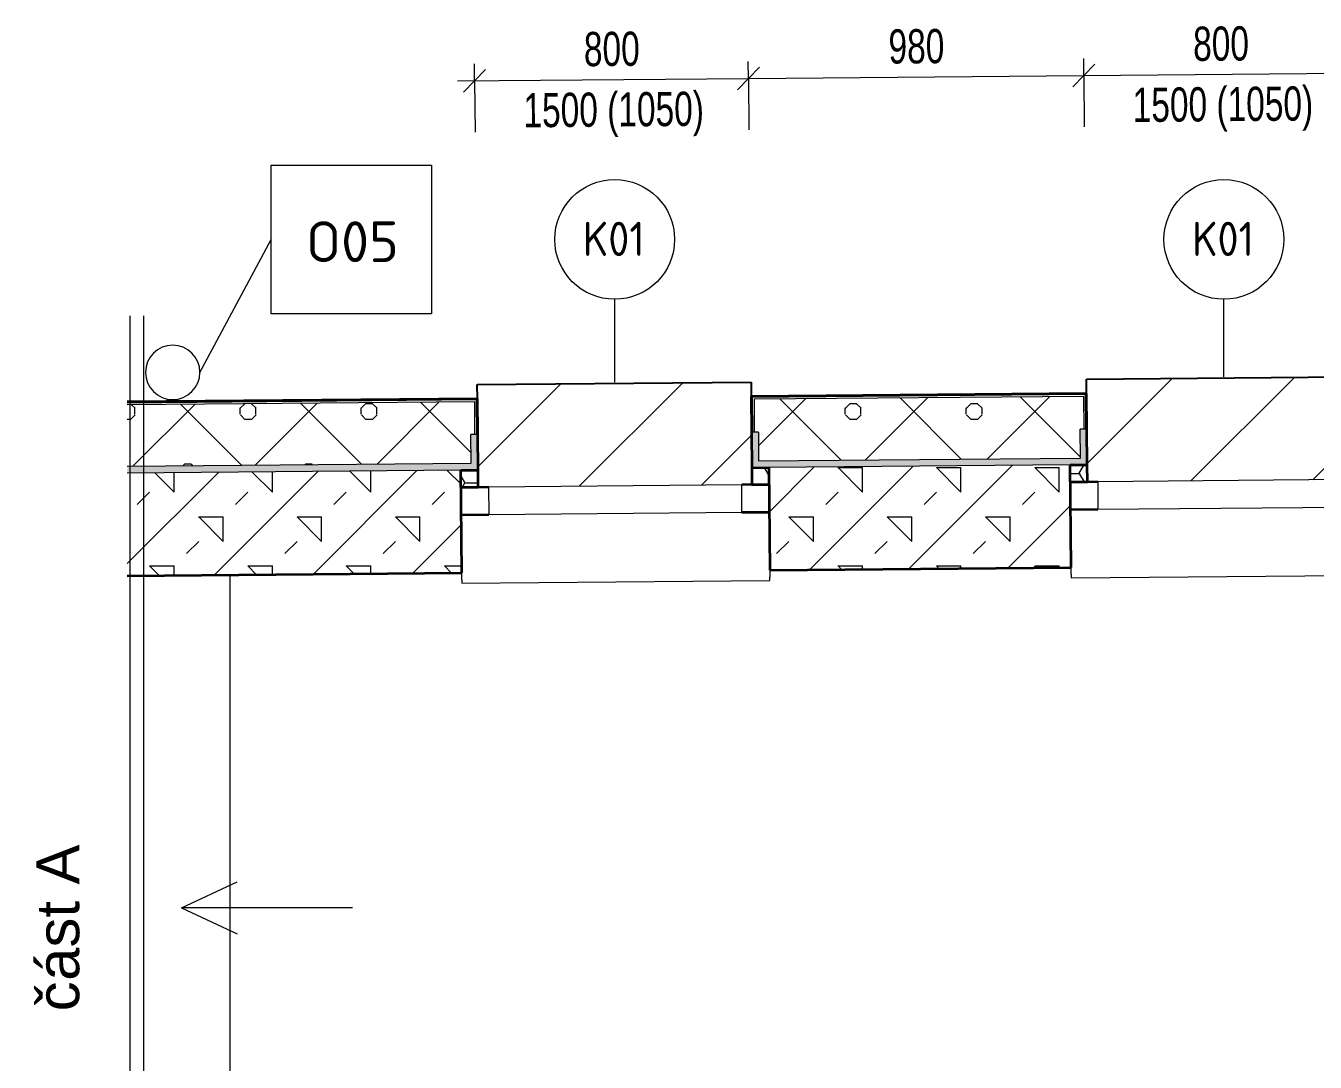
# Model space of a CAD drawing. Header units: millimetres. Extents: x 48671 to 278361, y -45352 to 20466.
# Drawn here: x 48671 to 52438, y -18872 to -15843 of the extents above; entities that cross this region are included whole.
import ezdxf

# ---------------------------------------------------------------- set-up
doc = ezdxf.new("R2010")
doc.units = ezdxf.units.MM
for name, color, linetype, lineweight in [('A-ANNO-DIMS', 211, 'Continuous', 9), ('A-ANNO-DIMS-50', 211, 'Continuous', 9), ('A-DETL-THIN', 151, 'Continuous', 13), ('A-FLOR', 192, 'Continuous', 13), ('A-GENM', 13, 'Continuous', 13), ('A-GLAZ', 151, 'Continuous', 13), ('A-WALL', 113, 'Continuous', 13), ('A-WALL-PATT', 111, 'Continuous', 35), ('E-POWR-CNDT-IDEN', 130, 'Continuous', 9), ('E-POWR-RISE', 130, 'Continuous', 13), ('G-ANNO-TEXT', 231, 'Continuous', 9), ('Q-SPCQ', 91, 'Continuous', 13), ('Q-SPCQ-IDEN', 132, 'Continuous', 9)]:
    doc.layers.add(name, color=color, linetype=linetype, lineweight=lineweight)
doc.styles.add('Arial', font='arial.ttf', dxfattribs={"height": 125})
doc.styles.add('Arial_1', font='arial.ttf', dxfattribs={"width": 0.7, "height": 100})
doc.styles.add('ISOCPEUR_1', font='isocpeur.ttf', dxfattribs={"width": 0.9, "height": 100})
doc.styles.add('ISOCPEUR_2', font='isocpeur.ttf', dxfattribs={"height": 119.0625})
doc.dimstyles.new('Vnitřní_-_průhledné', dxfattribs={"dimscale": 304.8, "dimtxt": 102.02594, "dimasz": 0.213255, "dimexe": 0.164042, "dimexo": 0.0625, "dimgap": 0.032808, "dimtad": 1, "dimdec": 0, "dimrnd": 5, "dimzin": 0, "dimdsep": 46, "dimtxsty": 'Arial_1', "dimblk1": 'OBLIQUE', "dimblk2": 'OBLIQUE', "dimsah": 1, "dimcen": 0.09, "dimdle": 0.164042, "dimazin": 0, "dimtfac": 1, "dimtdec": 4, "dimtix": 1, "dimtmove": 0, "dimatfit": 3, "dimfxl": 0.492126, "dimfxlon": 1, "dimtvp": 1, "dimtolj": 1, "dimtzin": 0, "dimarcsym": 2})

# ---------------------------------------------------------------- blocks, each defined once
blk = doc.blocks.new('OKNO_1k_nadsvetlik - OKNO_1k_nadsvetlik_900 x 1500-2283953-1NP_NÁVRH B')
at = {"layer": 'A-GLAZ'}
h = blk.add_hatch(dxfattribs=at)
h.set_pattern_fill('FP_29', color=256, style=0, pattern_type=2)
h.set_pattern_definition([(359.50002, (-50240.765, 17727.03), (75.37499, 42.643887), [50, -100]), (59.5, (-50190.767, 17726.595), (0.756835, 86.598598), [50, -100]), (299.5, (-50190.767, 17726.595), (74.61817, -43.954737), [50, -100])])
h.paths.add_polyline_path([(-450, 100), (-400, 100), (-400, 150), (-450, 150), (-450, 141.3)])
h.paths.add_polyline_path([(400, 100), (450, 100), (450, 150), (400, 150)])
at = {"layer": 'A-GLAZ', "lineweight": 35}
for p, q in [((-400, 100), (-400, 150)), ((400, 150), (400, 100)), ((-450, 100), (-400, 100)), ((-370, 100), (-450, 100)), ((450, 100), (370, 100)), ((400, 100), (450, 100)), ((-450, 20), (-370, 20)), ((370, 20), (450, 20))]:
    blk.add_line(p, q, dxfattribs=at)
at = {"layer": 'A-GLAZ'}
for p, q in [((370, 100), (-370, 100)), ((-370, 100), (-370, 20)), ((370, 20), (370, 100)), ((-370, 20), (370, 20))]:
    blk.add_line(p, q, dxfattribs=at)
blk = doc.blocks.new('parapet s nosem_vnitní - parapet s nosem_vnitní-1280301-1NP_NÁVRH B')
at = {"layer": 'A-GENM'}
for p, q in [((-450, -190), (-450, -170)), ((450, -170), (450, -190)), ((-450, -190), (-450, -200)), ((-450, -200), (450, -200)), ((450, -200), (450, -190))]:
    blk.add_line(p, q, dxfattribs=at)
blk = doc.blocks.new('parapet_ext - parapet_ext-1802001-1NP_NÁVRH B')
at = {"layer": 'Q-SPCQ'}
h = blk.add_hatch(dxfattribs=at)
h.set_pattern_fill('FP_30', color=11, style=0, pattern_type=2)
h.set_pattern_definition([(44.5, (-50240.76, 17627.03), (-175.2273, 178.3126), [])])
h.paths.add_polyline_path([(-400, 0), (400, 0.4), (400, 300), (-400, 300), (-400, 0.3)])
at = {"layer": 'Q-SPCQ', "color": 21, "lineweight": 25}
for p, q in [((-400, 258), (-400, 300)), ((-400, 300), (400, 300)), ((400, 300), (400, 258))]:
    blk.add_line(p, q, dxfattribs=at)
blk = doc.blocks.new('OKNO_1k_nadsvetlik - OKNO_1k_nadsvetlik_900 x 1500-V2-1NP_NÁVRH B')
at = {"layer": 'A-GLAZ'}
h = blk.add_hatch(dxfattribs=at)
h.set_pattern_fill('FP_31', color=256, style=0, pattern_type=2)
h.set_pattern_definition([(359.50002, (-52020.765, 17727.03), (75.37499, 42.643887), [50, -100]), (59.5, (-51970.767, 17726.595), (0.756835, 86.598598), [50, -100]), (299.5, (-51970.767, 17726.595), (74.61817, -43.954737), [50, -100])])
h.paths.add_polyline_path([(-450, 100), (-400, 100), (-400, 150), (-450, 150), (-450, 142.3)])
h.paths.add_polyline_path([(400, 100), (450, 100), (450, 150), (400, 150)])
at = {"layer": 'A-GLAZ', "lineweight": 35}
for p, q in [((-400, 100), (-400, 150)), ((400, 150), (400, 100)), ((-450, 100), (-400, 100)), ((-370, 100), (-450, 100)), ((450, 100), (370, 100)), ((400, 100), (450, 100)), ((-450, 20), (-370, 20)), ((370, 20), (450, 20))]:
    blk.add_line(p, q, dxfattribs=at)
at = {"layer": 'A-GLAZ'}
for p, q in [((370, 100), (-370, 100)), ((-370, 100), (-370, 20)), ((370, 20), (370, 100)), ((-370, 20), (370, 20))]:
    blk.add_line(p, q, dxfattribs=at)
blk = doc.blocks.new('parapet_ext - parapet_ext-V3-1NP_NÁVRH B')
at = {"layer": 'Q-SPCQ'}
h = blk.add_hatch(dxfattribs=at)
h.set_pattern_fill('FP_32', color=11, style=0, pattern_type=2)
h.set_pattern_definition([(44.5, (-52020.76, 17627.03), (-175.2273, 178.3126), [])])
h.paths.add_polyline_path([(-400, 0), (400, 0.4), (400, 300), (-400, 300), (-400, 0.3)])
at = {"layer": 'Q-SPCQ', "color": 21, "lineweight": 25}
for p, q in [((-400, 258), (-400, 300)), ((-400, 300), (400, 300)), ((400, 300), (400, 258))]:
    blk.add_line(p, q, dxfattribs=at)
blk = doc.blocks.new('DIMBLOCK67-1NP_NÁVRH B')
at = {"layer": 'A-ANNO-DIMS-50'}
for p, q in [((49982.3, -16003.9), (49981.9, -15953.9)), ((50782.3, -15996.9), (50781.9, -15946.9)), ((49932.3, -16004.3), (50782.3, -15996.9)), ((49982.3, -16003.9), (49983.6, -16153.8)), ((50782.3, -15996.9), (50783.6, -16146.9))]:
    blk.add_line(p, q, dxfattribs=at)
at = {"layer": 'A-ANNO-DIMS-50', "lineweight": 18}
for p, q in [((49982.3, -16003.9), (50014.5, -15971.1)), ((50782.3, -15996.9), (50814.5, -15964.1)), ((49982.3, -16003.9), (49950.1, -16036.6)), ((50782.3, -15996.9), (50750.1, -16029.7))]:
    blk.add_line(p, q, dxfattribs=at)
at = {"layer": 'A-ANNO-DIMS-50', "color": 0, "char_height": 100, "attachment_point": 1, "rotation": 0.5, "line_spacing_factor": 0.941778, "style": 'Arial_1'}
for s, insert, width in [('800', (50301, -15861.2), 192.123), ('1500 (1050)', (50124.4, -16039.8), 619.69)]:
    blk.add_mtext(s, dxfattribs=dict(at, insert=insert, width=width))
blk = doc.blocks.new('_Oblique')
at = {"color": 0, "linetype": 'ByBlock', "lineweight": -2}
blk.add_line((-0.5, -0.5), (0.5, 0.5), dxfattribs=at)
blk = doc.blocks.new('DIMBLOCK68-1NP_NÁVRH B')
at = {"layer": 'A-ANNO-DIMS-50'}
for p, q in [((50782.3, -15996.9), (50781.9, -15946.9)), ((51762.3, -15988.3), (51761.8, -15938.3)), ((50782.3, -15996.9), (51762.3, -15988.3)), ((50782.3, -15996.9), (50783.6, -16146.9)), ((51762.3, -15988.3), (51763.6, -16138.3))]:
    blk.add_line(p, q, dxfattribs=at)
at = {"layer": 'A-ANNO-DIMS-50', "lineweight": 18}
for p, q in [((50782.3, -15996.9), (50814.5, -15964.1)), ((51762.3, -15988.3), (51794.5, -15955.5)), ((50782.3, -15996.9), (50750.1, -16029.7)), ((51762.3, -15988.3), (51730, -16021.1))]:
    blk.add_line(p, q, dxfattribs=at)
at = {"layer": 'A-ANNO-DIMS-50', "color": 0, "insert": (51191, -15853.5), "char_height": 100, "width": 192.123, "attachment_point": 1, "rotation": 0.5, "line_spacing_factor": 0.941778, "style": 'Arial_1'}
blk.add_mtext('980', dxfattribs=at)
blk = doc.blocks.new('DIMBLOCK69-1NP_NÁVRH B')
at = {"layer": 'A-ANNO-DIMS-50'}
for p, q in [((52562.2, -15981.3), (52561.8, -15931.3)), ((51762.3, -15988.3), (51761.8, -15938.3)), ((51762.3, -15988.3), (52562.2, -15981.3)), ((51762.3, -15988.3), (51763.6, -16138.3)), ((52562.2, -15981.3), (52563.5, -16131.3))]:
    blk.add_line(p, q, dxfattribs=at)
at = {"layer": 'A-ANNO-DIMS-50', "lineweight": 18}
for p, q in [((51762.3, -15988.3), (51794.5, -15955.5)), ((52562.2, -15981.3), (52594.4, -15948.6)), ((51762.3, -15988.3), (51730, -16021.1)), ((52562.2, -15981.3), (52530, -16014.1))]:
    blk.add_line(p, q, dxfattribs=at)
at = {"layer": 'A-ANNO-DIMS-50', "color": 0, "char_height": 100, "attachment_point": 1, "rotation": 0.5, "line_spacing_factor": 0.941778, "style": 'Arial_1'}
for s, insert, width in [('800', (52081, -15845.7), 192.123), ('1500 (1050)', (51904.4, -16024.2), 619.69)]:
    blk.add_mtext(s, dxfattribs=dict(at, insert=insert, width=width))
blk = doc.blocks.new('Popiska speciální vybavení - Popiska okna_Bublina-1426311-1NP_NÁVRH B')
at = {"layer": 'Q-SPCQ-IDEN'}
blk.add_circle((0, 0), 3.5, dxfattribs=at)

msp = doc.modelspace()

# ---------------------------------------------------------------- hatches: boundary and pattern name
at = {"layer": 'A-WALL-PATT', "lineweight": 13}
h = msp.add_hatch(dxfattribs=at)
h.set_pattern_fill('FP_8', color=11, style=0, pattern_type=2)
h.set_pattern_definition([(45, (0, 0), (0.0007, 353.5527), []), (315, (0, 0), (353.5527, -0.0007), []), (270, (153.68, 9.56), (176.771, -176.771), [19.139, -334.416]), (270, (199.87, 9.56), (176.771, -176.771), [19.139, -334.416]), (0, (166.57, 23.1), (176.771, 176.771), [19.139, -334.416]), (0, (166.57, -23.1), (176.771, 176.771), [19.139, -334.416]), (45, (153.68, 9.56), (0.0007, 353.5527), [19.139, -230.861]), (45, (186.35, -23.1), (0.0007, 353.5527), [19.139, -230.861]), (315, (186.35, 23.1), (353.5527, -0.0007), [19.139, -230.861]), (315, (153.68, -9.56), (353.5527, -0.0007), [19.139, -230.861])])
h.paths.add_polyline_path([(48967.2, -17130.4), (49972.1, -17121.6), (49971.3, -17037.6), (49983.3, -17037.5), (49982.5, -16941.5), (48967.2, -16950.4), (48967.2, -17048.2)])
h.paths.add_polyline_path([(50812, -17114.3), (51752, -17106.1), (51751.3, -17022.1), (51763.3, -17022), (51762.4, -16926), (50798.5, -16934.4), (50799.3, -17030.4), (50811.3, -17030.3)])
h.paths.add_polyline_path([(52592, -17098.8), (53566.7, -17090.2), (53566.7, -16910.2), (52578.4, -16918.9), (52579.2, -17014.9), (52591.2, -17014.8)])
at = {"layer": 'A-WALL-PATT'}
h = msp.add_hatch(color=11, dxfattribs=at)
h.paths.add_polyline_path([(48967.2, -17150.4), (49992.2, -17141.4), (49991.3, -17037.4), (49971.3, -17037.6), (49972.1, -17121.6), (48967.2, -17130.8), (48967.2, -17141.9)])
h.paths.add_polyline_path([(50792.2, -17134.5), (51772.2, -17125.9), (51771.3, -17021.9), (51751.3, -17022.1), (51752, -17106.1), (50812, -17114.3), (50811.3, -17030.3), (50791.3, -17030.5), (50792, -17114.3)])
h.paths.add_polyline_path([(52572.1, -17118.9), (53746.7, -17108.7), (53746.7, -17088.7), (52592, -17098.8), (52591.2, -17014.8), (52571.2, -17014.9), (52572, -17098.8)])
at = {"layer": 'A-WALL-PATT', "lineweight": 13}
h = msp.add_hatch(dxfattribs=at)
h.set_pattern_fill('FP_1', color=256, style=0, pattern_type=2)
h.set_pattern_definition([(45, (0, 0), (-143.6841, 143.6841), []), (45, (143.68, 0), (-143.6841, 143.6841), [50.8, -152.4]), (135, (251.45, 35.92), (-143.6841, -143.6841), [101.6, -101.6]), (0, (179.6, 107.76), (143.684, 143.684), [71.842, -215.526]), (90, (251.45, 35.92), (-143.684, 143.684), [71.842, -215.526])])
h.paths.add_polyline_path([(48967.2, -17450.4), (49944.9, -17441.9), (49942.2, -17141.9), (48967.2, -17150.4), (48967.2, -17157)])
h.paths.add_polyline_path([(50844.8, -17434), (51724.8, -17426.3), (51722.2, -17126.3), (50842.2, -17134)])
h.paths.add_polyline_path([(52624.8, -17418.5), (53669.9, -17409.4), (53654.7, -17109.5), (52622.1, -17118.5)])

# ---------------------------------------------------------------- linework, layer by layer
at = {"layer": 'A-DETL-THIN'}
for p, q in [((48976.1, -20390.2), (48976.1, -16690.2)), ((49016.1, -20390.2), (49016.1, -16690.2)), ((49125.4, -18420.6), (49288.5, -18344.5)), ((49625.4, -18420.6), (49125.4, -18420.6)), ((49125.4, -18420.6), (49288.5, -18496.7))]:
    msp.add_line(p, q, dxfattribs=at)
at = {"layer": 'A-FLOR', "color": 11}
msp.add_line((49267, -17447.8), (49267, -19579.6), dxfattribs=at)
at = {"layer": 'A-WALL', "color": 1, "lineweight": 35}
for p, q in [((49990.4, -16933.4), (48967.2, -16942.4)), ((49992.2, -17141.4), (49990.4, -16933.4)), ((51770.4, -16917.9), (50790.4, -16926.5)), ((50790.4, -16926.5), (50792.2, -17134.5)), ((51772.2, -17125.9), (51770.4, -16917.9)), ((50792.2, -17134.5), (50842.2, -17134)), ((51722.2, -17126.3), (51772.2, -17125.9)), ((49942.2, -17141.9), (49992.2, -17141.4))]:
    msp.add_line(p, q, dxfattribs=at)
at = {"layer": 'A-WALL', "color": 10}
for p, q in [((49987.5, -16936.5), (48967.2, -16945.4)), ((49982.5, -16941.5), (48967.2, -16950.4)), ((49983.3, -17037.5), (49982.5, -16941.5)), ((49988.3, -17037.5), (49987.5, -16936.5)), ((51767.4, -16920.9), (50793.4, -16929.4)), ((50793.4, -16929.4), (50794.3, -17030.4)), ((51762.4, -16926), (50798.5, -16934.4)), ((50798.5, -16934.4), (50799.3, -17030.4)), ((51763.3, -17022), (51762.4, -16926)), ((51768.3, -17021.9), (51767.4, -16920.9)), ((51771.3, -17021.9), (51751.3, -17022.1)), ((51752, -17106.1), (51751.3, -17022.1)), ((49991.3, -17037.4), (49971.3, -17037.6)), ((49972.1, -17121.6), (49971.3, -17037.6)), ((50811.3, -17030.3), (50791.3, -17030.5)), ((50811.3, -17030.3), (50812, -17114.3)), ((48967.2, -17130.4), (49972.1, -17121.6)), ((50812, -17114.3), (51752, -17106.1))]:
    msp.add_line(p, q, dxfattribs=at)
at = {"layer": 'A-WALL'}
for p, q in [((51722.2, -17126.3), (50842.2, -17134)), ((49942.2, -17141.9), (48967.2, -17150.4))]:
    msp.add_line(p, q, dxfattribs=at)
at = {"layer": 'A-WALL', "lineweight": 35}
for p, q in [((50842.2, -17134), (50844.8, -17434)), ((51724.8, -17426.3), (51722.2, -17126.3)), ((49944.9, -17441.9), (49942.2, -17141.9)), ((48967.2, -17450.4), (49944.9, -17441.9)), ((50844.8, -17434), (51724.8, -17426.3))]:
    msp.add_line(p, q, dxfattribs=at)
at = {"layer": 'E-POWR-CNDT-IDEN'}
msp.add_line((49179.6, -16855.8), (49388.2, -16467.3), dxfattribs=at)
at = {"layer": 'E-POWR-CNDT-IDEN', "flags": 128}
msp.add_lwpolyline([(49388.2, -16249.9), (49855.9, -16249.9), (49855.9, -16684.6), (49388.2, -16684.6)], close=True, dxfattribs=at)
at = {"layer": 'E-POWR-RISE', "color": 11}
for start, end in [(90, 180), (0, 90), (180, 270), (270, 0)]:
    msp.add_arc((49100.1, -16855.8), 79.5, start, end, dxfattribs=at)
at = {"layer": 'Q-SPCQ-IDEN'}
for p, q in [((50391.4, -16884.5), (50391.4, -16642.3)), ((52171.3, -16868.9), (52171.3, -16642.3))]:
    msp.add_line(p, q, dxfattribs=at)

# ---------------------------------------------------------------- block references
at = {"layer": 'A-GENM', "rotation": 0.4999805022511609}
for p in [(50393.4, -17267.9), (52173.3, -17252.4)]:
    msp.add_blockref('parapet s nosem_vnitní - parapet s nosem_vnitní-1280301-1NP_NÁVRH B', p, dxfattribs=at)
at = {"layer": 'A-GLAZ', "rotation": 0.4999805022511609}
for name, p in [('OKNO_1k_nadsvetlik - OKNO_1k_nadsvetlik_900 x 1500-2283953-1NP_NÁVRH B', (50393.5, -17287.9)), ('OKNO_1k_nadsvetlik - OKNO_1k_nadsvetlik_900 x 1500-V2-1NP_NÁVRH B', (52173.5, -17272.4))]:
    msp.add_blockref(name, p, dxfattribs=at)
at = {"layer": 'Q-SPCQ', "color": 21, "lineweight": 25, "rotation": 0.4999805022511609}
for name, p in [('parapet_ext - parapet_ext-V3-1NP_NÁVRH B', (52172.6, -17172.4)), ('parapet_ext - parapet_ext-1802001-1NP_NÁVRH B', (50392.7, -17187.9))]:
    msp.add_blockref(name, p, dxfattribs=at)
at = {"layer": 'Q-SPCQ-IDEN', "xscale": 49.99999999999998, "yscale": 49.99999999999998, "zscale": 49.99999999999998}
for p in [(50391.4, -16467.3), (52171.3, -16467.3)]:
    msp.add_blockref('Popiska speciální vybavení - Popiska okna_Bublina-1426311-1NP_NÁVRH B', p, dxfattribs=at)

# ---------------------------------------------------------------- texts
at = {"layer": 'G-ANNO-TEXT', "color": 7, "insert": (48702.1, -18723.1), "char_height": 125, "width": 108.228, "attachment_point": 1, "rotation": 90, "style": 'Arial', "bg_fill": 3, "box_fill_scale": 1.25, "bg_fill_color": 256, "bg_fill_true_color": 13158600, "bg_fill_transparency": 0}
msp.add_mtext('\\fArial|b0|i0|c238|p34|;č', dxfattribs=at)
at = {"layer": 'Q-SPCQ-IDEN', "char_height": 100, "width": 223.671, "attachment_point": 1, "style": 'ISOCPEUR_1'}
for insert in [(50298.3, -16415.7), (52078.3, -16415.7)]:
    msp.add_mtext('K01', dxfattribs=dict(at, insert=insert))

# ---------------------------------------------------------------- dimensions: what is measured, and where the dimension line sits
at = {"layer": 'A-ANNO-DIMS'}
for base, p1, p2, picture, middle in [((50782.3, -15996.9), (49983.6, -16153.8), (50783.6, -16146.9), 'DIMBLOCK67-1NP_NÁVRH B', (50382.3, -16000.4)), ((52562.2, -15981.3), (51763.6, -16138.3), (52563.5, -16131.3), 'DIMBLOCK69-1NP_NÁVRH B', (52162.2, -15984.8))]:
    dim = msp.add_linear_dim(base=base, p1=p1, p2=p2, angle=0.5, text='<>\\X1500 (1050)', dimstyle='Vnitřní_-_průhledné', override={"dimpost": '<>', "dimfxl": 800}, dxfattribs=at)
    dim.commit()
    dim.dimension.update_dxf_attribs({"geometry": picture, "text_midpoint": middle})
dim = msp.add_linear_dim(base=(51762.3, -15988.3), p1=(50783.6, -16146.9), p2=(51763.6, -16138.3), angle=0.5, dimstyle='Vnitřní_-_průhledné', override={"dimpost": '<>', "dimfxl": 980}, dxfattribs=at)
dim.commit()
dim.dimension.update_dxf_attribs({"geometry": 'DIMBLOCK68-1NP_NÁVRH B', "text_midpoint": (51271.7, -15931.5)})

# ---------------------------------------------------------------- next in the draw order: texts
at = {"layer": 'E-POWR-CNDT-IDEN', "insert": (49489.8, -16414.4), "char_height": 119.06, "width": 316.667, "attachment_point": 1, "style": 'ISOCPEUR_2', "bg_fill": 3, "box_fill_scale": 1.25, "bg_fill_color": 256, "bg_fill_true_color": 13158600, "bg_fill_transparency": 0}
msp.add_mtext('O05', dxfattribs=at)
at = {"layer": 'G-ANNO-TEXT', "color": 7, "insert": (48702.1, -18633.8), "char_height": 125, "width": 485.021, "attachment_point": 1, "rotation": 90, "style": 'Arial', "bg_fill": 3, "box_fill_scale": 1.25, "bg_fill_color": 256, "bg_fill_true_color": 13158600, "bg_fill_transparency": 0}
msp.add_mtext('ást A', dxfattribs=at)

doc.saveas('drawing.dxf')
